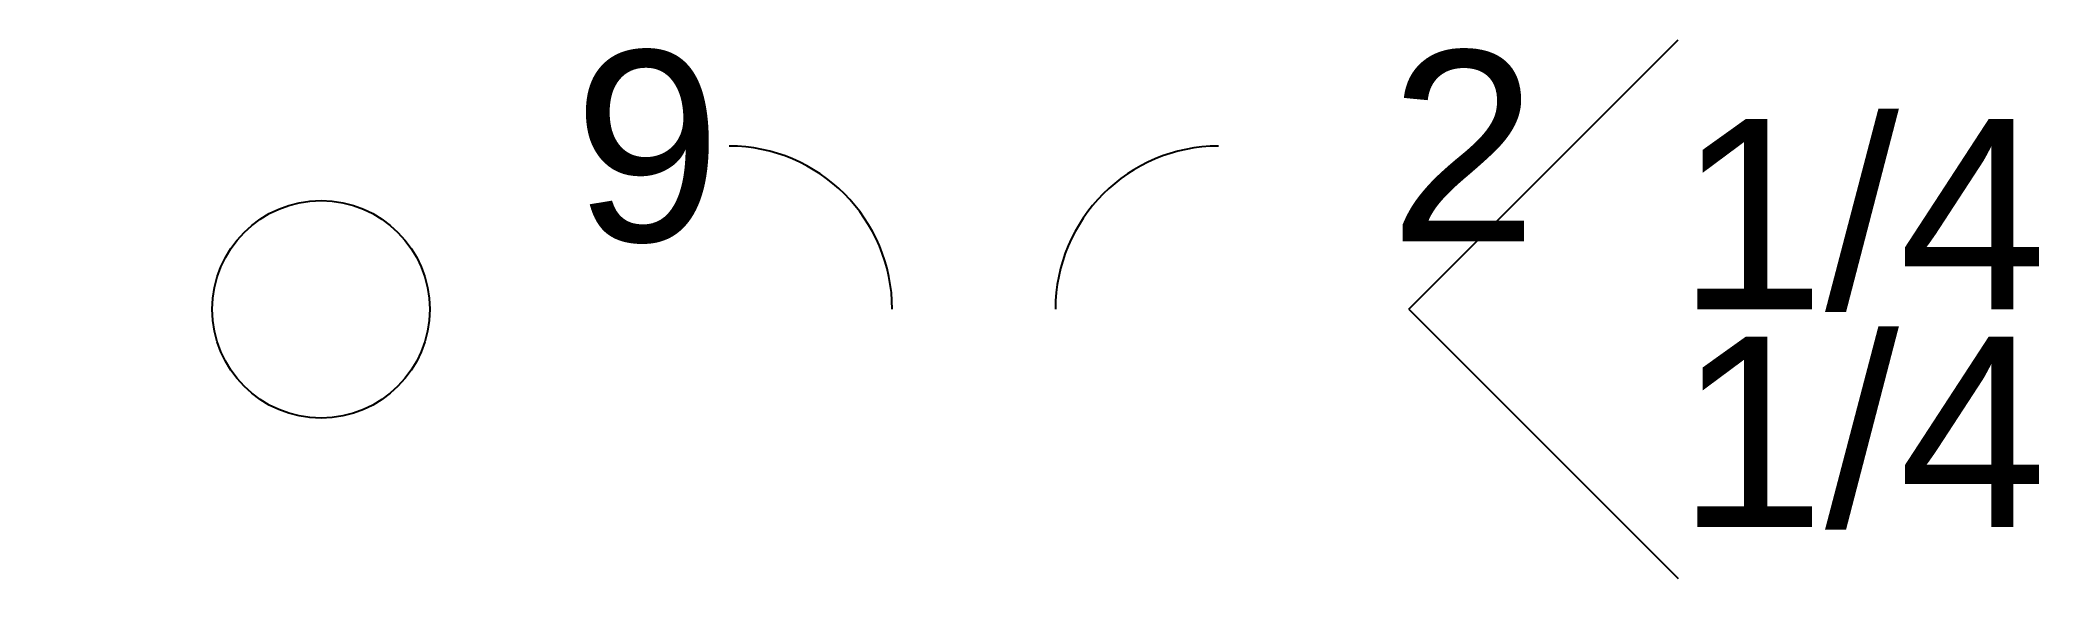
# Model space of a CAD drawing. Header units: inches. Extents: x -17 to 19.8, y -3 to 7.1.
import ezdxf
from ezdxf.enums import TextEntityAlignment as Align

# ---------------------------------------------------------------- set-up
doc = ezdxf.new("R2010")
doc.units = ezdxf.units.IN
doc.header["$MEASUREMENT"] = 0
doc.layers.add('3t', color=2, linetype='Continuous')
doc.layers.add('dim', color=7, linetype='Continuous')
doc.styles.get("Standard").update_dxf_attribs({"font": 'arial.ttf'})

msp = doc.modelspace()

# ---------------------------------------------------------------- linework, layer by layer
at = {"layer": '3t'}
for q in [(13.151, 7.098), (13.151, -2.801)]:
    msp.add_line((8.201, 2.148), q, dxfattribs=at)
for centre, start, end in [((-4.299, 2.148), 0, 90), ((4.701, 2.148), 90, 180)]:
    msp.add_arc(centre, 3, start, end, dxfattribs=at)
at = {"layer": 'dim'}
msp.add_lwpolyline([(-16.34, -2.386, 0, 1.25, 0), (-14.217, -0.266, 0, 0, 0), (-11.799, 2.148, 0, 0, 0), (8.201, 2.148, 0, 0, 0)], format="xyseb", dxfattribs=at)
msp.add_circle((-11.799, 2.148), 2, dxfattribs=at)

# ---------------------------------------------------------------- texts
at = {"layer": '3t'}
for s, p in [('9', (-5.799, 5.148)), ('2', (9.201, 5.148))]:
    msp.add_text(s, height=3.5, dxfattribs=at).set_placement(p, align=Align.MIDDLE_CENTER)
for p in [(13.13, 3.898), (13.13, -0.102)]:
    msp.add_text('1/4', height=3.5, dxfattribs=at).set_placement(p, align=Align.MIDDLE_LEFT)

doc.saveas('drawing.dxf')
